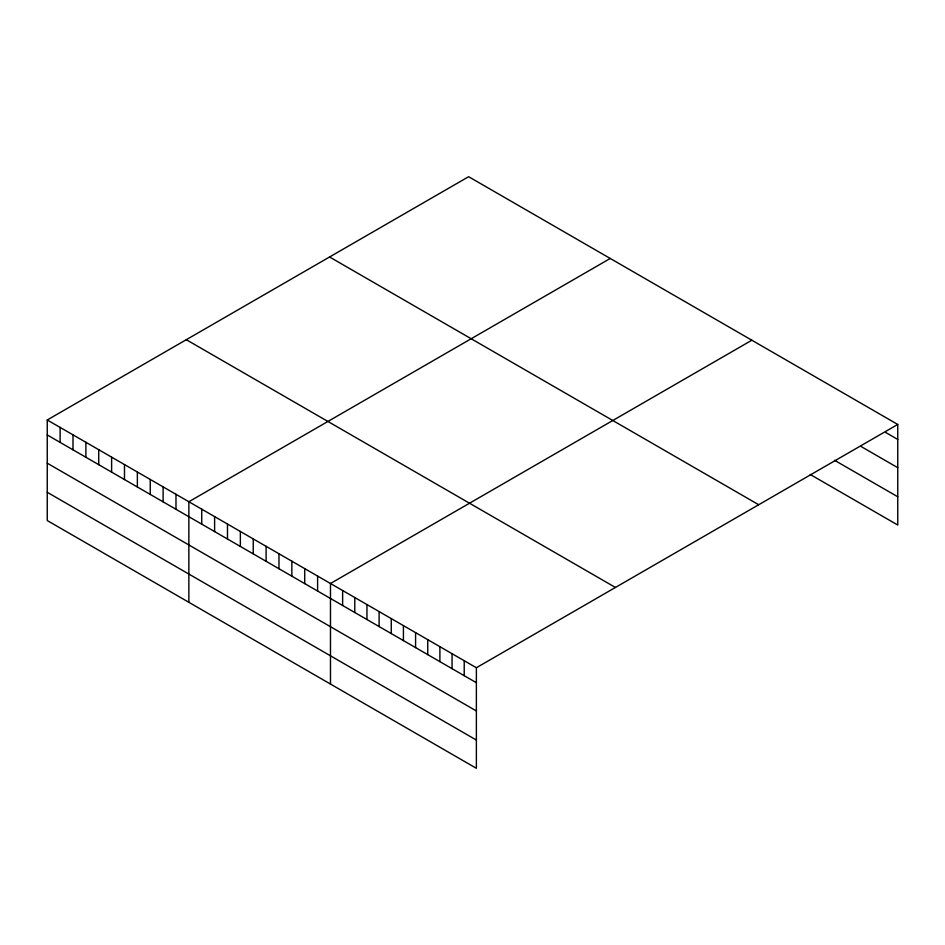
<?xml version="1.0" encoding="UTF-8"?>
<svg xmlns="http://www.w3.org/2000/svg" width="945" height="945" viewBox="0 0 945 945"><rect width="100%" height="100%" fill="white"/><g stroke="black" fill="none" stroke-linecap="round" stroke-linejoin="round"><path stroke-width="1.42" d="M47.25 419.982L476.374 667.737L476.374 768.297L47.25 520.541L47.25 419.982L468.625 176.703L897.75 424.459L897.75 525.018L810.208 474.473M610.234 258.469L188.858 501.736L188.858 602.296M751.842 340.224L330.478 583.502L330.478 684.062M476.374 667.737L897.75 424.459M885.595 432.408L897.75 439.437M861.273 446.619L897.75 467.68M834.529 460.274L897.75 496.775M329.569 256.981L758.693 504.736M186.307 339.704L615.431 587.459M47.25 434.96L476.374 682.703M47.25 463.192L476.374 710.947M47.25 492.298L476.374 740.053M464.219 660.72L464.219 675.687M452.064 653.692L452.064 668.67M439.897 646.675L439.897 661.654M427.742 639.659L427.742 654.625M415.587 632.642L415.587 647.608M403.42 625.614L403.42 640.592M391.265 618.597L391.265 633.575M379.11 611.58L379.11 626.547M366.955 604.564L366.955 619.53M354.788 597.535L354.788 612.514M342.633 590.519L342.633 605.497M317.603 576.072L317.603 591.038M304.727 568.63L304.727 583.608M291.851 561.2L291.851 576.178M278.976 553.77L278.976 568.736M266.1 546.34L266.1 561.306M253.236 538.91L253.236 553.876M240.361 531.468L240.361 546.446M227.485 524.038L227.485 539.016M214.609 516.608L214.609 531.574M201.734 509.178L201.734 524.144M175.983 494.306L175.983 509.284M163.119 486.876L163.119 501.842M150.243 479.446L150.243 494.412M137.368 472.016L137.368 486.982M124.492 464.574L124.492 479.552M111.616 457.144L111.616 472.122M98.741 449.714L98.741 464.68M85.877 442.284L85.877 457.25M73.001 434.842L73.001 449.82M60.126 427.412L60.126 442.39"/></g></svg>
